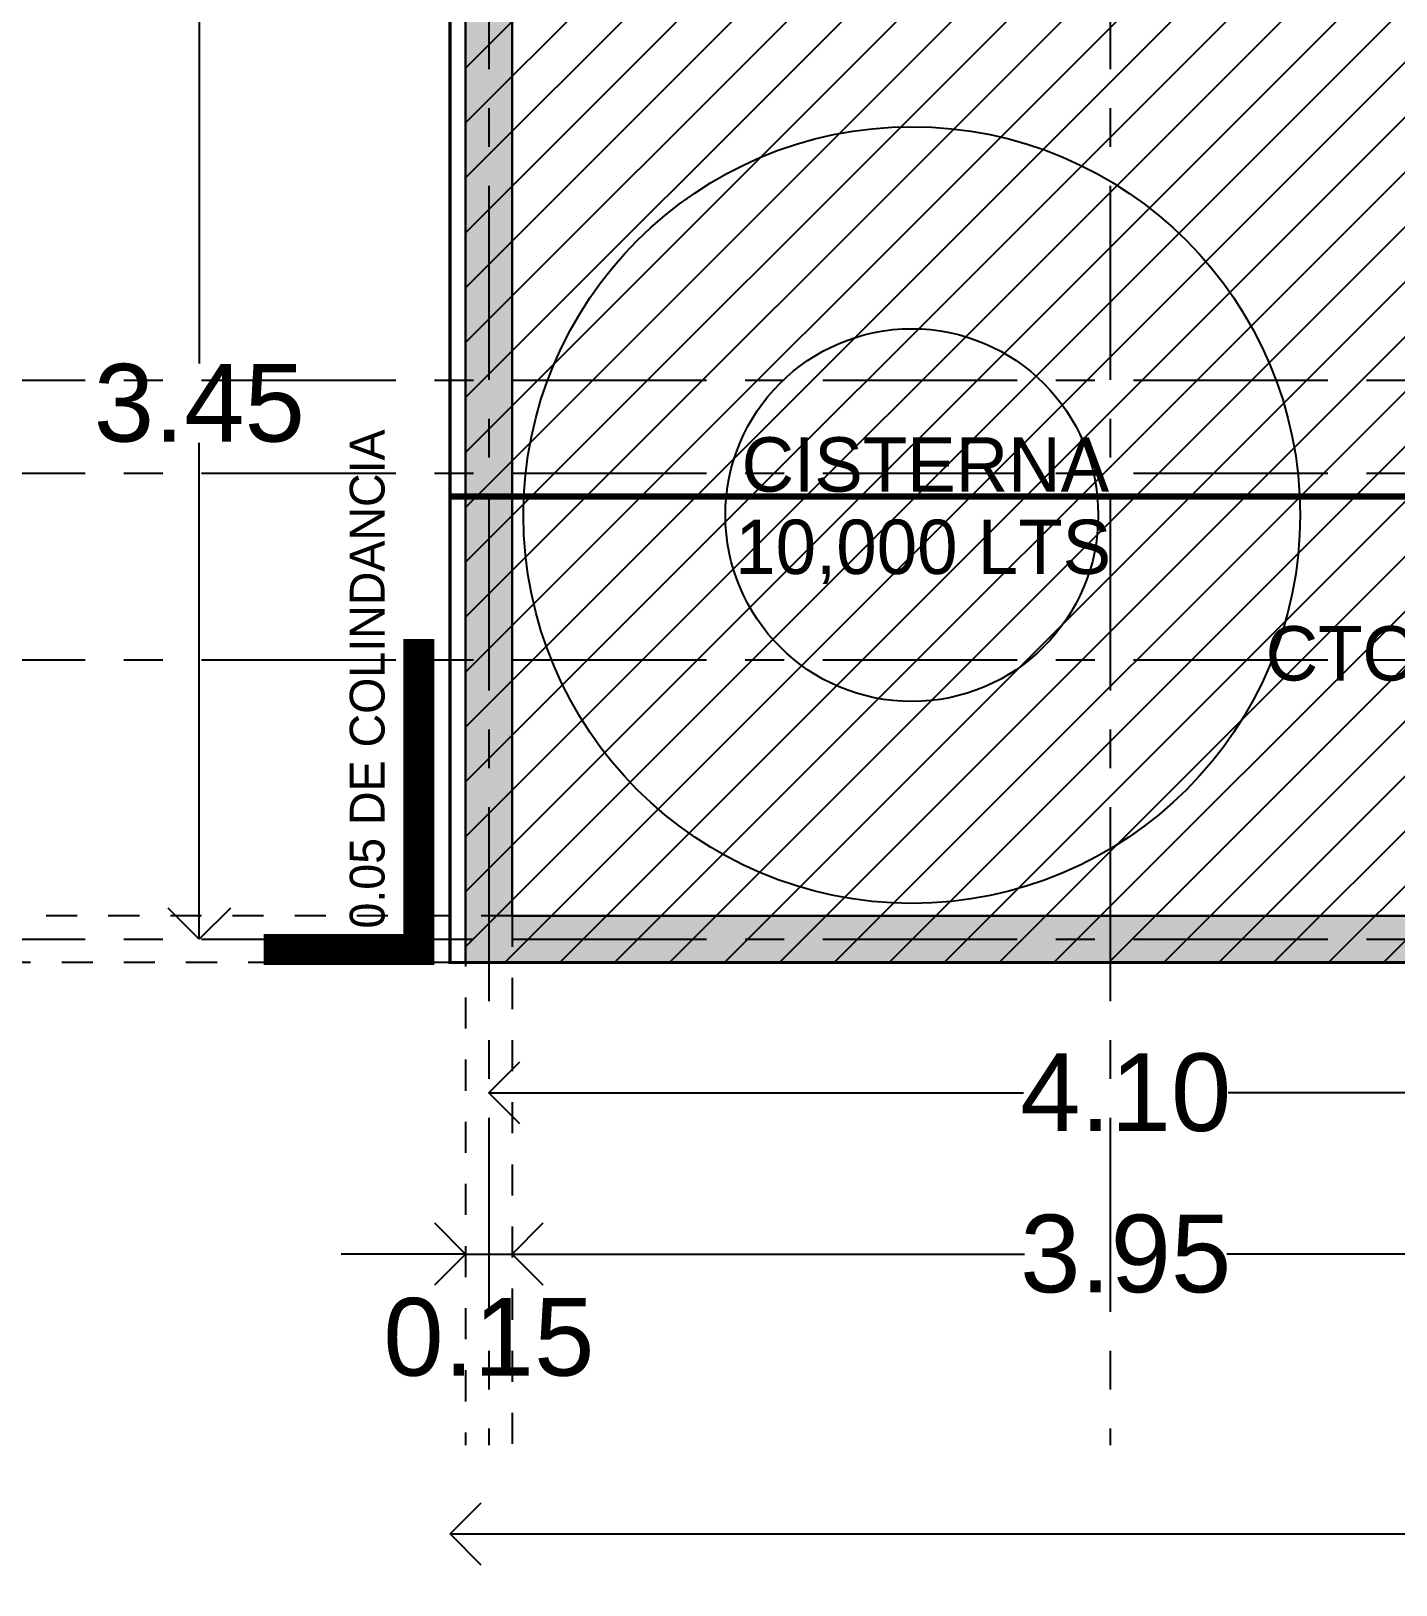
# Model space of a CAD drawing. Header units: metres. Extents: x -58 to 722, y -1100 to 345.
# Drawn here: x 34.27 to 38.66, y -496.19 to -491.19 of the extents above; entities that cross this region are included whole.
import ezdxf

# ---------------------------------------------------------------- set-up
doc = ezdxf.new("R2010")
doc.units = ezdxf.units.M
doc.header["$MEASUREMENT"] = 0
for name, pattern in [('ACAD_ISO07W100', [3, 0, -3]), ('CENTER2', [1.125, 0.75, -0.125, 0.125, -0.125]), ('CENTERX2', [4, 2.5, -0.5, 0.5, -0.5]), ('HIDDEN2', [0.1875, 0.125, -0.0625])]:
    doc.linetypes.add(name, pattern=pattern)
doc.layers.get('0').update_dxf_attribs({"color": 255})
doc.layers.get('DEFPOINTS').update_dxf_attribs({"color": 250})
for name, color, linetype in [('FSR_ARQ_001TERRENO', 8, 'Continuous'), ('FSR_ARQ_003RELLENODEMUROS', 251, 'Continuous'), ('FSR_ARQ_011MOBILIARIOSANI', 124, 'Continuous'), ('FSR_ARQ_014TEXTOS', 142, 'Continuous'), ('FSR_ARQ_015COTAS', 125, 'Continuous'), ('FSR_ARQ_016EJES', 135, 'CENTER2'), ('FSR_ARQ_022AREAS', 110, 'Continuous'), ('FSR_ARQ_025RESTRI', 140, 'Continuous')]:
    doc.layers.add(name, color=color, linetype=linetype)
doc.layers.add('FSR_ARQ_002MURO', color=150, linetype='Continuous', lineweight=30)
doc.styles.add('ESPACIOS', font='GOTHIC.TTF')
doc.styles.add('style1', font='arial.ttf')
doc.dimstyles.new('PP_PACO', dxfattribs={"dimtxt": 0.18, "dimasz": 0.075, "dimexe": 0.075, "dimexo": 0, "dimgap": 0, "dimtad": 0, "dimtih": 1, "dimtoh": 1, "dimzin": 1, "dimdsep": 46, "dimtxsty": 'style1', "dimcen": 0.15, "dimse1": 1, "dimse2": 1, "dimclrd": 256, "dimclre": 256, "dimadec": 0, "dimazin": 0, "dimtfac": 1, "dimtmove": 0, "dimatfit": 3, "dimfxl": 0.075, "dimarcsym": 0})

# ---------------------------------------------------------------- blocks, each defined once
blk = doc.blocks.new('_Open90')
at = {"color": 0, "linetype": 'ByBlock', "lineweight": -2}
for p, q in [((-0.5, 0.5), (0, 0)), ((0, 0), (-1, 0)), ((0, 0), (-0.5, -0.5))]:
    blk.add_line(p, q, dxfattribs=at)
blk = doc.blocks.new('*D384')
at = {"layer": 'DEFPOINTS', "color": 0, "ltscale": 0.005, "transparency": 16777216}
for p in [(35.10418544040034, -490.6615484220989), (34.80714846829444, -494.1110490120492), (34.97080776220004, -494.1110490120492)]:
    blk.add_point(p, dxfattribs=at)
at = {"layer": 'FSR_ARQ_015COTAS', "lineweight": -2, "ltscale": 0.005, "transparency": 16777216}
for p, q in [((34.80714846829444, -490.8615484220989), (34.80714846829444, -492.2585702041136)), ((34.80714846829444, -493.9110490120492), (34.80714846829444, -492.5140272300345))]:
    blk.add_line(p, q, dxfattribs=at)
at = {"layer": 'FSR_ARQ_015COTAS', "lineweight": -2, "ltscale": 0.005, "transparency": 16777216, "xscale": 0.2, "yscale": 0.2, "zscale": 0.2}
for p, rotation in [((34.80714846829444, -490.6615484220989), 90), ((34.80714846829444, -494.1110490120492), 270)]:
    blk.add_blockref('_Open90', p, dxfattribs=dict(at, rotation=rotation))
at = {"layer": 'FSR_ARQ_015COTAS', "color": 0, "ltscale": 0.005, "transparency": 16777216, "insert": (34.8071484682943, -492.3862987170739), "char_height": 0.25, "attachment_point": 5, "style": 'style1'}
blk.add_mtext('3.45', dxfattribs=at)
blk = doc.blocks.new('*D413')
at = {"layer": 'DEFPOINTS', "color": 0, "ltscale": 0.005, "transparency": 16777216}
for p in [(35.73916332151695, -494.4109055090545), (39.83916332151727, -494.4109055090545), (39.83916332151727, -494.6055129109742)]:
    blk.add_point(p, dxfattribs=at)
at = {"layer": 'FSR_ARQ_015COTAS', "lineweight": -2, "ltscale": 0.005, "transparency": 16777216}
for p, q in [((35.93916332151695, -494.6055129109742), (37.45986591360442, -494.6055129109742)), ((39.63916332151727, -494.6055129109742), (38.1184607294298, -494.6055129109742))]:
    blk.add_line(p, q, dxfattribs=at)
at = {"layer": 'FSR_ARQ_015COTAS', "lineweight": -2, "ltscale": 0.005, "transparency": 16777216, "xscale": 0.2, "yscale": 0.2, "zscale": 0.2, "rotation": 180}
blk.add_blockref('_Open90', (35.73916332151695, -494.6055129109742), dxfattribs=at)
at = {"layer": 'FSR_ARQ_015COTAS', "lineweight": -2, "ltscale": 0.005, "transparency": 16777216, "xscale": 0.2, "yscale": 0.2, "zscale": 0.2}
blk.add_blockref('_Open90', (39.83916332151727, -494.6055129109742), dxfattribs=at)
at = {"layer": 'FSR_ARQ_015COTAS', "color": 0, "ltscale": 0.005, "transparency": 16777216, "insert": (37.78916332151711, -494.6055129109742), "char_height": 0.25, "attachment_point": 5, "style": 'style1'}
blk.add_mtext('4.10', dxfattribs=at)
blk = doc.blocks.new('*D416')
at = {"layer": 'DEFPOINTS', "color": 0, "ltscale": 0.005, "transparency": 16777216}
for p in [(35.66416332151692, -494.7910870992737), (35.81416332151686, -494.7910870992737), (35.81416332151686, -495.1246422196185)]:
    blk.add_point(p, dxfattribs=at)
at = {"layer": 'FSR_ARQ_015COTAS', "lineweight": -2, "ltscale": 0.005, "transparency": 16777216}
for p, q in [((35.46416332151692, -495.1246422196185), (35.26416332151693, -495.1246422196185)), ((35.66416332151692, -495.1246422196185), (35.81416332151686, -495.1246422196185)), ((36.01416332151686, -495.1246422196185), (36.21416332151686, -495.1246422196185))]:
    blk.add_line(p, q, dxfattribs=at)
at = {"layer": 'FSR_ARQ_015COTAS', "lineweight": -2, "ltscale": 0.005, "transparency": 16777216, "xscale": 0.2, "yscale": 0.2, "zscale": 0.2}
blk.add_blockref('_Open90', (35.66416332151692, -495.1246422196185), dxfattribs=at)
at = {"layer": 'FSR_ARQ_015COTAS', "lineweight": -2, "ltscale": 0.005, "transparency": 16777216, "xscale": 0.2, "yscale": 0.2, "zscale": 0.2, "rotation": 180}
blk.add_blockref('_Open90', (35.81416332151686, -495.1246422196185), dxfattribs=at)
at = {"layer": 'FSR_ARQ_015COTAS', "color": 0, "ltscale": 0.005, "transparency": 16777216, "insert": (35.73916332151695, -495.3928516142413), "char_height": 0.25, "attachment_point": 5, "style": 'style1'}
blk.add_mtext('0.15', dxfattribs=at)
blk = doc.blocks.new('*D417')
at = {"layer": 'DEFPOINTS', "color": 0, "ltscale": 0.005, "transparency": 16777216}
for p in [(35.81416332151686, -494.7910870992737), (39.76416332151724, -494.9638916376269), (39.76416332151724, -495.1246422196185)]:
    blk.add_point(p, dxfattribs=at)
at = {"layer": 'FSR_ARQ_015COTAS', "lineweight": -2, "ltscale": 0.005, "transparency": 16777216}
for p, q in [((36.01416332151686, -495.1246422196185), (37.46361761892496, -495.1246422196185)), ((39.56416332151724, -495.1246422196185), (38.11470902410914, -495.1246422196185))]:
    blk.add_line(p, q, dxfattribs=at)
at = {"layer": 'FSR_ARQ_015COTAS', "lineweight": -2, "ltscale": 0.005, "transparency": 16777216, "xscale": 0.2, "yscale": 0.2, "zscale": 0.2, "rotation": 180}
blk.add_blockref('_Open90', (35.81416332151686, -495.1246422196185), dxfattribs=at)
at = {"layer": 'FSR_ARQ_015COTAS', "lineweight": -2, "ltscale": 0.005, "transparency": 16777216, "xscale": 0.2, "yscale": 0.2, "zscale": 0.2}
blk.add_blockref('_Open90', (39.76416332151724, -495.1246422196185), dxfattribs=at)
at = {"layer": 'FSR_ARQ_015COTAS', "color": 0, "ltscale": 0.005, "transparency": 16777216, "insert": (37.78916332151705, -495.1246422196185), "char_height": 0.25, "attachment_point": 5, "style": 'style1'}
blk.add_mtext('3.95', dxfattribs=at)
blk = doc.blocks.new('*D423')
at = {"layer": 'DEFPOINTS', "color": 0, "ltscale": 0.005, "transparency": 16777216}
for p in [(35.61416332151703, -494.1860490120489), (43.61416332151703, -494.1860490120489), (43.61416332151703, -496.0256198463341)]:
    blk.add_point(p, dxfattribs=at)
at = {"layer": 'FSR_ARQ_015COTAS', "lineweight": -2, "ltscale": 0.005, "transparency": 16777216}
for p, q in [((35.81416332151703, -496.0256198463341), (39.28972607731512, -496.0256198463341)), ((43.41416332151702, -496.0256198463341), (39.93860056571894, -496.0256198463341))]:
    blk.add_line(p, q, dxfattribs=at)
at = {"layer": 'FSR_ARQ_015COTAS', "lineweight": -2, "ltscale": 0.005, "transparency": 16777216, "xscale": 0.2, "yscale": 0.2, "zscale": 0.2, "rotation": 180}
blk.add_blockref('_Open90', (35.61416332151703, -496.0256198463341), dxfattribs=at)
at = {"layer": 'FSR_ARQ_015COTAS', "lineweight": -2, "ltscale": 0.005, "transparency": 16777216, "xscale": 0.2, "yscale": 0.2, "zscale": 0.2}
blk.add_blockref('_Open90', (43.61416332151703, -496.0256198463341), dxfattribs=at)
at = {"layer": 'FSR_ARQ_015COTAS', "color": 0, "ltscale": 0.005, "transparency": 16777216, "insert": (39.61416332151703, -496.0256198463341), "char_height": 0.25, "attachment_point": 5, "style": 'style1'}
blk.add_mtext('8.00', dxfattribs=at)

msp = doc.modelspace()

# ---------------------------------------------------------------- hatches: boundary and pattern name
at = {"layer": 'FSR_ARQ_003RELLENODEMUROS', "ltscale": 5}
h = msp.add_hatch(dxfattribs=at)
h.set_pattern_fill('DOTS', color=256, scale=0.25)
h.set_pattern_definition([(0, (157.007245469746, -440.0409677368947), (0.0078125, 0.015625), [0, -0.015625])])
h.paths.add_polyline_path([(36.71416332151695, -490.5865484220988), (36.71416332151693, -490.7365484220987), (39.91416332151729, -490.7365484220987), (39.91416332151725, -490.5865484220988), (39.91416332151732, -489.9365484220916), (39.76416332151733, -489.9365484220916), (39.76416332151727, -490.5865484220989)], flags=17)
h.paths.add_polyline_path([(35.81416332151686, -494.0360490120488), (35.81416332151699, -489.0365484220915), (39.91416332151729, -489.0365484220915), (39.91416332151725, -488.2865484220915), (39.76416332151726, -488.2865484220915), (39.76416332151729, -488.8865484220915), (35.81416332151696, -488.8865484220916), (35.81416332151684, -482.3365484220987), (36.41416332151684, -482.3365484220987), (36.41416332151684, -482.1865484220987), (35.66416332151698, -482.1865484220987), (35.66416332151692, -494.1860490120489), (43.5641633215168, -494.186049012049), (43.56416332151696, -482.1865484220987), (43.01416332151697, -482.1865484220988), (43.01416332151697, -482.3365484220988), (43.41416332151698, -482.3365484220987), (43.41416332151763, -486.1365484220986), (42.31416332151709, -486.1365484220987), (42.31416332151709, -486.2865484220987), (43.41416332151763, -486.2865484220986), (43.41416332151719, -490.5865484220987), (41.21416332151713, -490.5865484220987), (41.21416332151732, -488.8865484220889), (41.06416332151663, -488.8865484220946), (41.06416332151704, -490.7365484220987), (43.41416332151715, -490.7365484220987), (43.41416332151697, -492.2365484220987), (42.81416332151696, -492.2365484220987), (42.81416332151693, -492.3865484220987), (43.41416332151697, -492.3865484220987), (43.41416332151675, -494.036049012049)])
at = {"layer": 'FSR_ARQ_022AREAS', "ltscale": 0.005}
h = msp.add_hatch(dxfattribs=at)
h.set_pattern_fill('ANSI31', color=256)
h.set_pattern_definition([(45, (0, 0), (-0.08838834764831845, 0.08838834764831845), [])])
h.paths.add_polyline_path([(35.66416332151699, -482.1865484220987), (35.6641633215169, -494.1860490120489), (41.21416332151713, -494.1860490120489), (41.21416332151711, -492.3865484220988), (43.56416332151682, -492.3865484220988), (43.56416332151703, -482.1865484220987), (43.41416332151702, -482.1865484220987), (43.41416332151702, -481.3865484220969), (39.31416332151737, -481.3865484220969), (39.31416332149496, -482.1865484221138)])

# ---------------------------------------------------------------- linework, layer by layer
at = {"layer": 'DEFPOINTS', "linetype": 'ACAD_ISO07W100', "ltscale": 0.005}
for p, q in [((35.66416332151692, -493.8989154051075), (35.66416332151692, -495.7393520840836)), ((35.81416332151686, -494.0360490120488), (31.81475545547994, -494.0360490120488)), ((35.81416332151686, -494.0360490120488), (35.81416332151685, -495.7393520840836)), ((35.66416332151692, -494.1860490120489), (31.81475545547994, -494.1860490120489))]:
    msp.add_line(p, q, dxfattribs=at)
at = {"layer": 'FSR_ARQ_001TERRENO', "const_width": 0.01}
msp.add_lwpolyline([(35.61416332151703, -494.1860490120489), (35.61416332151703, -479.1860490120489), (43.61416332151703, -479.1860490120489), (43.61416332151703, -494.1860490120489)], close=True, dxfattribs=at)
at = {"layer": 'FSR_ARQ_001TERRENO', "const_width": 0.1}
msp.add_lwpolyline([(35.014163321517, -494.1448295264468), (35.51416332151703, -494.1448295264468), (35.51416332151703, -493.1448295264468)], dxfattribs=at)
at = {"layer": 'FSR_ARQ_002MURO'}
for points in [[(35.66416332151698, -482.1865484220987), (35.66416332151692, -494.1860490120489), (43.5641633215168, -494.186049012049), (43.56416332151696, -482.1865484220987)], [(43.41416332151715, -490.7365484220987), (43.41416332151697, -492.2365484220987), (42.81416332151696, -492.2365484220987), (42.81416332151693, -492.3865484220987), (43.41416332151697, -492.3865484220987), (43.41416332151675, -494.036049012049), (35.81416332151686, -494.0360490120488), (35.81416332151692, -490.7365484220987)]]:
    msp.add_lwpolyline(points, dxfattribs=at)
at = {"layer": 'FSR_ARQ_011MOBILIARIOSANI'}
for radius in [1.25, 0.6]:
    msp.add_circle((37.10067049227814, -492.7461732914052), radius, dxfattribs=at)
at = {"layer": 'FSR_ARQ_016EJES', "linetype": 'CENTERX2', "ltscale": 0.25}
for p, q in [((35.73916332151695, -476.6860490120489), (35.73916332151695, -495.7393520840836)), ((37.73916332151726, -476.6860490120489), (37.73916332151726, -495.7393520840836)), ((31.81475545547994, -492.3115484220987), (45.81517907023874, -492.3115484220987)), ((31.81475545547994, -492.6115484220977), (45.81517907023874, -492.6115484220977)), ((31.81475545547994, -493.2115484220977), (45.81517907023874, -493.2115484220977)), ((31.81475545547994, -494.111049012049), (45.81517907023874, -494.111049012049))]:
    msp.add_line(p, q, dxfattribs=at)
at = {"layer": 'FSR_ARQ_022AREAS', "ltscale": 0.005}
msp.add_lwpolyline([(35.66416332151699, -482.1865484220987), (35.6641633215169, -494.1860490120489), (41.21416332151713, -494.1860490120489), (41.21416332151711, -492.3865484220988), (43.56416332151682, -492.3865484220988), (43.56416332151703, -482.1865484220987), (43.41416332151702, -482.1865484220987), (43.41416332151702, -481.3865484220969), (39.31416332151737, -481.3865484220969), (39.31416332149496, -482.1865484221138), (35.66416332151698, -482.1865484221138)], dxfattribs=at)
at = {"layer": 'FSR_ARQ_025RESTRI', "linetype": 'HIDDEN2', "ltscale": 2.5, "const_width": 0.02, "flags": 128}
msp.add_lwpolyline([(35.61416332151703, -492.6865484220987), (43.61416332151703, -492.6865484220987)], dxfattribs=at)

# ---------------------------------------------------------------- texts
at = {"layer": 'FSR_ARQ_014TEXTOS', "style": 'ESPACIOS'}
for s, p in [('CISTERNA ', (36.55271387545963, -492.6706713262489)), ('10,000 LTS ', (36.53217377416354, -492.9358035771005)), ('CTO. DE MAQUINAS ', (38.23963619344454, -493.2785659357353))]:
    msp.add_text(s, height=0.175, dxfattribs=at).set_placement(p)
at = {"layer": 'FSR_ARQ_014TEXTOS', "insert": (35.40506696595554, -494.0768762639925), "char_height": 0.112, "attachment_point": 7, "rotation": 90, "style": 'ESPACIOS'}
msp.add_mtext_dynamic_manual_height_columns('0.05 DE COLINDANCIA', width=3.095153236270835, gutter_width=0.5249999999999999, heights=[0], dxfattribs=at)

# ---------------------------------------------------------------- dimensions: what is measured, and where the dimension line sits
at = {"layer": 'FSR_ARQ_015COTAS', "ltscale": 0.005}
dim = msp.add_linear_dim(base=(34.80714846829444, -494.1110490120492), p1=(35.10418544040033, -490.6615484220987), p2=(34.97080776220002, -494.111049012049), angle=90, dimstyle='PP_PACO', override={"dimtxt": 0.25, "dimasz": 0.2, "dimblk1": 'Open90', "dimblk2": 'Open90', "dimsah": 1, "dimtmove": 1, "dimfxlon": 1}, dxfattribs=at)
dim.commit()
dim.dimension.update_dxf_attribs({"geometry": '*D384', "text_midpoint": (34.8071484682943, -492.3862987170739)})
for base, p1, p2, picture, middle in [((43.61416332151703, -496.0256198463341), (35.61416332151703, -494.1860490120489), (43.61416332151703, -494.1860490120489), '*D423', (39.61416332151703, -496.0256198463341)), ((39.83916332151727, -494.6055129109742), (35.73916332151695, -494.4109055090545), (39.83916332151727, -494.4109055090545), '*D413', (37.78916332151711, -494.6055129109742)), ((39.76416332151724, -495.1246422196185), (35.81416332151686, -494.7910870992737), (39.76416332151724, -494.9638916376269), '*D417', (37.78916332151705, -495.1246422196185))]:
    dim = msp.add_linear_dim(base=base, p1=p1, p2=p2, dimstyle='PP_PACO', override={"dimtxt": 0.25, "dimasz": 0.2, "dimblk1": 'Open90', "dimblk2": 'Open90', "dimsah": 1, "dimtmove": 2, "dimfxlon": 1}, dxfattribs=at)
    dim.commit()
    dim.dimension.update_dxf_attribs({"geometry": picture, "text_midpoint": middle})
dim = msp.add_linear_dim(base=(35.81416332151686, -495.1246422196185), p1=(35.66416332151692, -494.7910870992737), p2=(35.81416332151686, -494.7910870992737), dimstyle='PP_PACO', override={"dimtxt": 0.25, "dimasz": 0.2, "dimblk1": 'Open90', "dimblk2": 'Open90', "dimsah": 1, "dimtmove": 2, "dimfxlon": 1}, dxfattribs=at)
dim.commit()
dim.dimension.update_dxf_attribs({"geometry": '*D416', "text_midpoint": (35.73916332151695, -495.3928516142413), "dimtype": 160})

doc.saveas('drawing.dxf')
